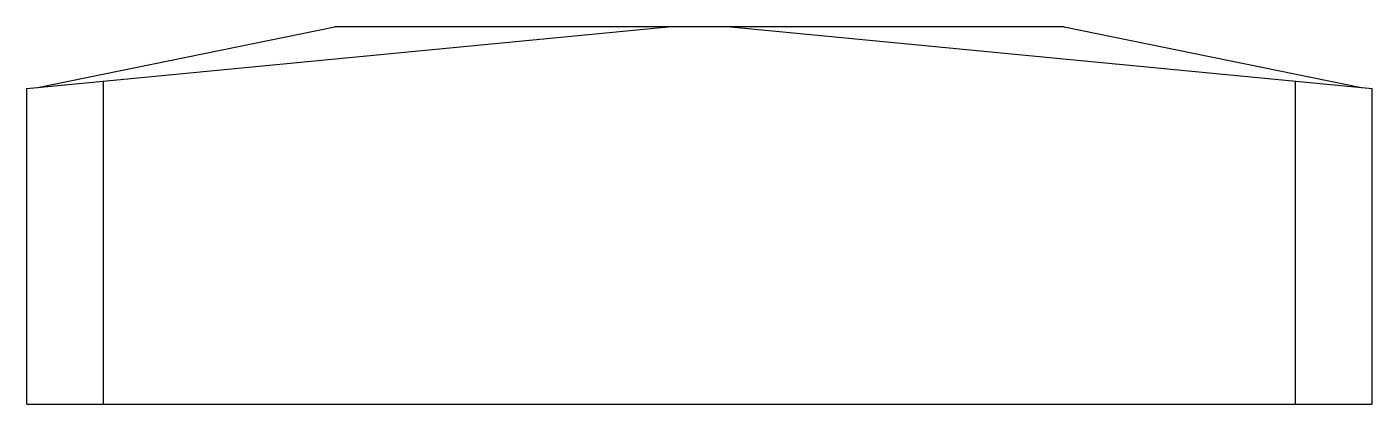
# Paper-space layout '_Right' of a CAD drawing. Header units: millimetres. Extents: x 0 to 10.7, y 0 to 3.
import ezdxf

# ---------------------------------------------------------------- set-up
doc = ezdxf.new("R2010")
doc.units = ezdxf.units.MM

psp = doc.layouts.new('_Right')

# ---------------------------------------------------------------- linework, layer by layer
at = {"color": 7, "linetype": 'Continuous', "lineweight": 25}
for p, q in [((0, 2.509), (5.1, 3)), ((0.083, 2.517), (2.449, 3)), ((8.251, 3), (2.449, 3)), ((5.6, 3), (10.7, 2.509)), ((8.251, 3), (10.617, 2.517)), ((0, 0), (0, 2.509)), ((0.61, 0), (0.61, 2.568)), ((10.09, 0), (10.09, 2.568)), ((10.7, 0), (10.7, 2.509)), ((0, 0), (10.7, 0))]:
    psp.add_line(p, q, dxfattribs=at)

doc.saveas('drawing.dxf')
